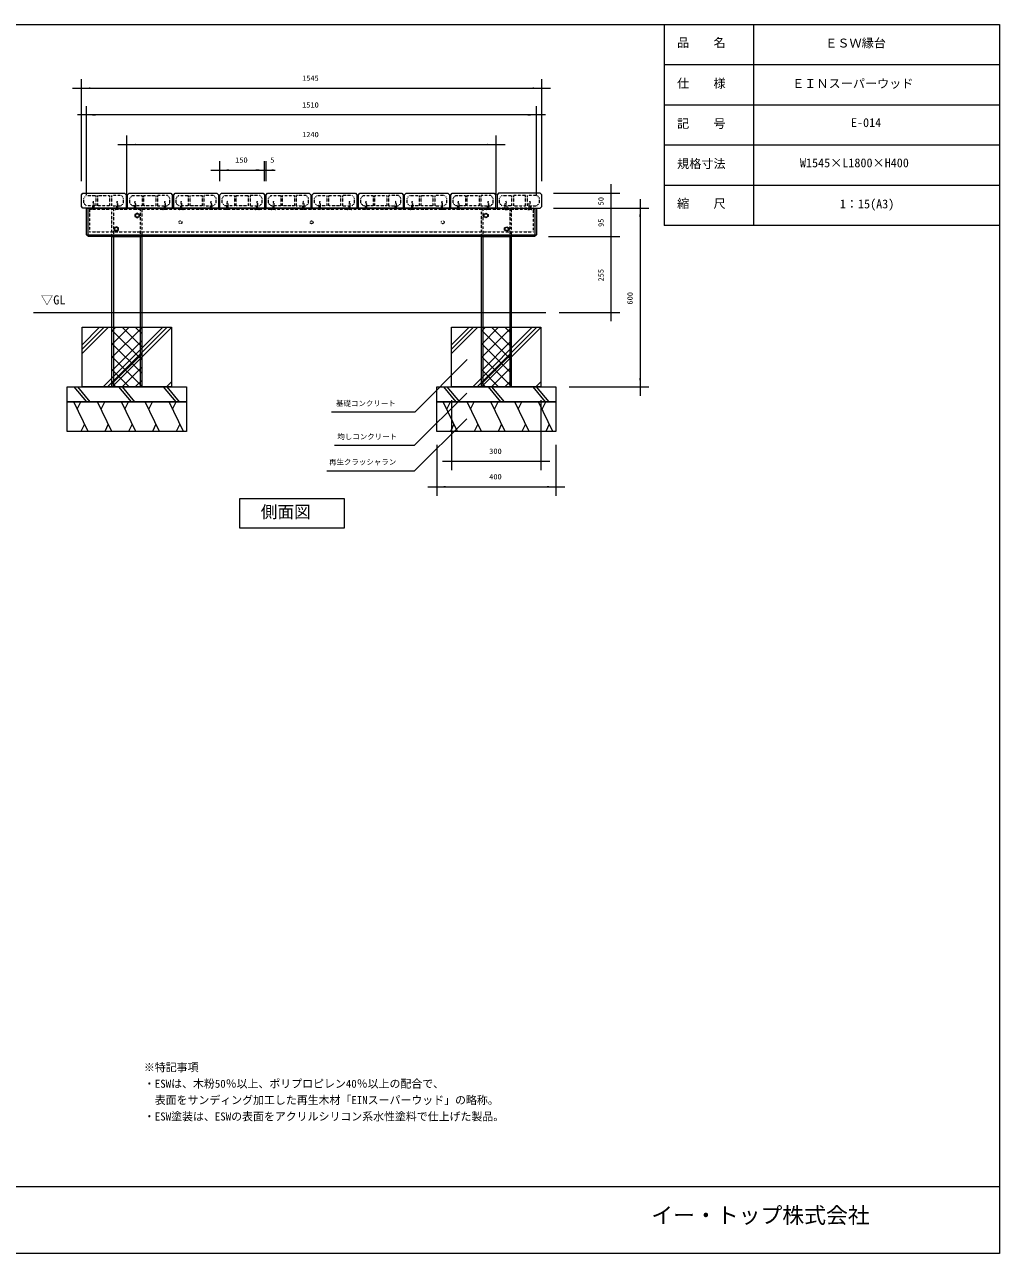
# Model space of a CAD drawing. Units: millimetres, scale not verified. Extents: x -2925 to 2925, y -2062 to 2062.
# Drawn here: x -346 to 2925, y -2062 to 2062 of the extents above; entities that cross this region are included whole.
import ezdxf
from ezdxf.enums import TextEntityAlignment as Align

# ---------------------------------------------------------------- set-up
doc = ezdxf.new("R2010")
doc.units = ezdxf.units.MM
doc.header["$LTSCALE"] = 10
doc.linetypes.add('USER5', pattern=[0.208282, 0.069427, -0.138855])
doc.layers.add('0-1_IMPORTED', color=30, linetype='USER5', lineweight=18)
doc.styles.add('ＭＳ ゴシック', font='')
doc.styles.get('ＭＳ ゴシック').set_extended_font_data('MS Gothic')

msp = doc.modelspace()

# ---------------------------------------------------------------- linework, layer by layer
at = {"layer": '0-1_IMPORTED', "linetype": 'Continuous'}
for p, q in [((1800, 2062.5), (1800, 1387.5)), ((2100, 2062.5), (2100, 1387.5)), ((2925, 1927.5), (1800, 1927.5)), ((2925, 1792.5), (1800, 1792.5)), ((2925, 1657.5), (1800, 1657.5)), ((2925, 1522.5), (1800, 1522.5)), ((-133.5, 1351.54), (-133.5, 1446.54)), ((1366.5, 1351.54), (1366.5, 1446.54)), ((2925, 1387.5), (1800, 1387.5)), ((-138.5, 1356.54), (1371.5, 1356.54)), ((-48.5, 1351.54), (-48.5, 846.54)), ((41.5, 1351.54), (41.5, 846.54)), ((1191.5, 1351.54), (1191.5, 846.54)), ((1281.5, 1351.54), (1281.5, 846.54)), ((-317, 1096.54), (1403, 1096.54)), ((-153.5, 958.14), (-65.1, 1046.54)), ((-153.5, 972.99), (-79.95, 1046.54)), ((-153.5, 987.84), (-94.8, 1046.54)), ((-82.67, 846.54), (117.33, 1046.54)), ((-67.82, 846.54), (132.18, 1046.54)), ((-53.5, 1033.19), (-40.15, 1046.54)), ((-53.5, 989), (4.04, 1046.54)), ((-53.5, 944.8), (46.5, 1044.8)), ((46.5, 936.69), (-53.5, 1036.69)), ((-52.97, 846.54), (146.5, 1046.01)), ((46.5, 980.88), (-19.16, 1046.54)), ((46.5, 1025.08), (25.03, 1046.54)), ((1086.5, 958.14), (1174.9, 1046.54)), ((1086.5, 972.99), (1160.05, 1046.54)), ((1086.5, 987.84), (1145.2, 1046.54)), ((1157.33, 846.54), (1357.33, 1046.54)), ((1172.18, 846.54), (1372.18, 1046.54)), ((1186.5, 1033.19), (1199.85, 1046.54)), ((1186.5, 989), (1244.04, 1046.54)), ((1186.5, 944.8), (1286.5, 1044.8)), ((1286.5, 936.69), (1186.5, 1036.69)), ((1187.03, 846.54), (1386.5, 1046.01)), ((1286.5, 980.88), (1220.84, 1046.54)), ((1286.5, 1025.08), (1265.03, 1046.54)), ((-53.5, 900.61), (46.5, 1000.61)), ((46.5, 892.49), (-53.5, 992.49)), ((1186.5, 900.61), (1286.5, 1000.61)), ((1286.5, 892.49), (1186.5, 992.49)), ((-53.5, 856.42), (46.5, 956.42)), ((1186.5, 856.42), (1286.5, 956.42)), ((46.5, 848.3), (-53.5, 948.3)), ((-19.18, 846.54), (46.5, 912.22)), ((1286.5, 848.3), (1186.5, 948.3)), ((1220.82, 846.54), (1286.5, 912.22)), ((4.06, 846.54), (-53.5, 904.11)), ((25.01, 846.54), (46.5, 868.03)), ((1244.06, 846.54), (1186.5, 904.11)), ((1265.01, 846.54), (1286.5, 868.03)), ((-181, 846.54), (-139.24, 796.54)), ((-169.19, 846.54), (-127.43, 796.54)), ((-40.13, 846.54), (-53.5, 859.91)), ((-31, 846.54), (10.76, 796.54)), ((-19.19, 846.54), (22.57, 796.54)), ((119, 846.54), (160.76, 796.54)), ((129.46, 846.54), (146.5, 863.58)), ((130.81, 846.54), (172.57, 796.54)), ((144.31, 846.54), (146.5, 848.73)), ((1059, 846.54), (1100.76, 796.54)), ((1070.81, 846.54), (1112.57, 796.54)), ((1199.87, 846.54), (1186.5, 859.91)), ((1209, 846.54), (1250.76, 796.54)), ((1220.81, 846.54), (1262.57, 796.54)), ((1359, 846.54), (1400.76, 796.54)), ((1369.46, 846.54), (1386.5, 863.58)), ((1370.81, 846.54), (1412.57, 796.54)), ((1384.31, 846.54), (1386.5, 848.73)), ((-133.5, 696.54), (-181.75, 796.54)), ((-169.68, 771.54), (-157.62, 796.54)), ((-53.5, 696.54), (-101.75, 796.54)), ((-89.68, 771.54), (-77.62, 796.54)), ((26.5, 696.54), (-21.75, 796.54)), ((-9.68, 771.54), (2.38, 796.54)), ((106.5, 696.54), (58.25, 796.54)), ((70.32, 771.54), (82.38, 796.54)), ((186.5, 696.54), (138.25, 796.54)), ((150.32, 771.54), (162.38, 796.54)), ((1106.5, 696.54), (1058.25, 796.54)), ((1070.32, 771.54), (1082.38, 796.54)), ((1186.5, 696.54), (1138.25, 796.54)), ((1150.32, 771.54), (1162.38, 796.54)), ((1266.5, 696.54), (1218.25, 796.54)), ((1230.32, 771.54), (1242.38, 796.54)), ((1346.5, 696.54), (1298.25, 796.54)), ((1310.32, 771.54), (1322.38, 796.54)), ((1426.5, 696.54), (1378.25, 796.54)), ((1390.32, 771.54), (1402.38, 796.54)), ((-145.56, 721.54), (-157.62, 696.54)), ((-65.56, 721.54), (-77.62, 696.54)), ((14.44, 721.54), (2.38, 696.54)), ((94.44, 721.54), (82.38, 696.54)), ((174.44, 721.54), (162.38, 696.54)), ((1094.44, 721.54), (1082.38, 696.54)), ((1174.44, 721.54), (1162.38, 696.54)), ((1254.44, 721.54), (1242.38, 696.54)), ((1334.44, 721.54), (1322.38, 696.54)), ((1414.44, 721.54), (1402.38, 696.54)), ((-2925, -1837.5), (2925, -1837.5))]:
    msp.add_line(p, q, dxfattribs=at)
at = {"layer": '0-1_IMPORTED', "color": 1, "linetype": 'Continuous'}
for p, q in [((-156, 1536.54), (-156, 1879)), ((1389, 1536.54), (1389, 1879)), ((-186, 1849), (-156, 1849)), ((-156, 1849), (1389, 1849)), ((1389, 1849), (1419, 1849)), ((-138.5, 1491.54), (-138.5, 1789)), ((1371.5, 1491.54), (1371.5, 1789)), ((-138.5, 1759), (-168.5, 1759)), ((1371.5, 1759), (-138.5, 1759)), ((1401.5, 1759), (1371.5, 1759)), ((-33.5, 1659.78), (-3.5, 1659.78)), ((-3.5, 1491.54), (-3.5, 1689.78)), ((-3.5, 1659.78), (1236.5, 1659.78)), ((1236.5, 1491.54), (1236.5, 1689.78)), ((1236.5, 1659.78), (1266.5, 1659.78)), ((279, 1574), (309, 1574)), ((309, 1536.54), (309, 1604)), ((309, 1574), (459, 1574)), ((429, 1574), (459, 1574)), ((459, 1536.54), (459, 1604)), ((459, 1536.54), (459, 1604)), ((459, 1574), (489, 1574)), ((459, 1574), (464, 1574)), ((464, 1536.54), (464, 1604)), ((464, 1574), (494, 1574)), ((464, 1574), (493.87, 1574)), ((1621.49, 1496.54), (1621.49, 1526.54)), ((1429, 1496.54), (1651.49, 1496.54)), ((1621.49, 1446.54), (1621.49, 1496.54)), ((1429, 1446.54), (1651.49, 1446.54)), ((1429, 1446.54), (1651.49, 1446.54)), ((1429, 1446.54), (1749, 1446.54)), ((1621.49, 1446.54), (1621.49, 1476.54)), ((1621.49, 1351.54), (1621.49, 1446.54)), ((1621.49, 1416.54), (1621.49, 1446.54)), ((1719, 1476.54), (1719, 1446.54)), ((1719, 1446.54), (1719, 846.54)), ((1621.49, 1351.54), (1621.49, 1381.54)), ((1411.5, 1351.54), (1651.49, 1351.54)), ((1411.5, 1351.54), (1651.49, 1351.54)), ((1621.49, 1096.54), (1621.49, 1351.54)), ((1621.49, 1321.54), (1621.49, 1351.54)), ((1448, 1096.54), (1651.49, 1096.54)), ((1621.49, 1066.54), (1621.49, 1096.54)), ((1481.5, 846.54), (1749, 846.54)), ((1719, 846.54), (1719, 816.54)), ((1086.5, 801.54), (1086.5, 566.54)), ((1386.5, 801.54), (1386.5, 566.54)), ((1036.5, 651.54), (1036.5, 481)), ((1436.5, 651.54), (1436.5, 481)), ((1056.5, 596.54), (1086.5, 596.54)), ((1086.5, 596.54), (1386.5, 596.54)), ((1386.5, 596.54), (1416.5, 596.54)), ((1006.5, 511), (1036.5, 511)), ((1036.5, 511), (1436.5, 511)), ((1436.5, 511), (1466.5, 511))]:
    msp.add_line(p, q, dxfattribs=at)
at = {"layer": '0-1_IMPORTED'}
for p, q in [((-48.5, 1442.54), (-48.5, 1351.54)), ((41.5, 1442.54), (41.5, 1351.54)), ((1191.5, 1442.54), (1191.5, 1351.54)), ((1281.5, 1442.54), (1281.5, 1351.54))]:
    msp.add_line(p, q, dxfattribs=at)
at = {"layer": '0-1_IMPORTED', "linetype": 'Continuous'}
for points in [[(-2925, 2062.5), (2925, 2062.5), (2925, -2062.5), (-2925, -2062.5)], [(-151, 1496.54), (-11, 1496.54), (-6, 1491.54), (-6, 1446.54), (-151, 1446.54), (-156, 1451.54), (-156, 1491.54)], [(4, 1496.54), (144, 1496.54), (149, 1491.54), (149, 1446.54), (-1, 1446.54), (-1, 1491.54)], [(159, 1496.54), (299, 1496.54), (304, 1491.54), (304, 1446.54), (154, 1446.54), (154, 1491.54)], [(314, 1496.54), (454, 1496.54), (459, 1491.54), (459, 1446.54), (309, 1446.54), (309, 1491.54)], [(469, 1496.54), (609, 1496.54), (614, 1491.54), (614, 1446.54), (464, 1446.54), (464, 1491.54)], [(624, 1496.54), (764, 1496.54), (769, 1491.54), (769, 1446.54), (619, 1446.54), (619, 1491.54)], [(779, 1496.54), (919, 1496.54), (924, 1491.54), (924, 1446.54), (774, 1446.54), (774, 1491.54)], [(934, 1496.54), (1074, 1496.54), (1079, 1491.54), (1079, 1446.54), (929, 1446.54), (929, 1491.54)], [(1089, 1496.54), (1229, 1496.54), (1234, 1491.54), (1234, 1446.54), (1084, 1446.54), (1084, 1491.54)], [(1384, 1496.54), (1244, 1496.54), (1239, 1491.54), (1239, 1446.54), (1384, 1446.54), (1389, 1451.54), (1389, 1491.54)], [(-138.5, 1446.54), (1371.5, 1446.54), (1371.5, 1356.54), (1365.21, 1351.54), (-132.21, 1351.54), (-138.5, 1356.54)], [(31.5, 1429.04), (24, 1425.29), (24, 1417.79), (31.5, 1414.04), (39, 1417.79), (39, 1425.29)], [(1201.5, 1429.04), (1209, 1425.29), (1209, 1417.79), (1201.5, 1414.04), (1194, 1417.79), (1194, 1425.29)], [(-38.5, 1384.04), (-46, 1380.29), (-46, 1372.79), (-38.5, 1369.04), (-31, 1372.79), (-31, 1380.29)], [(1271.5, 1384.04), (1279, 1380.29), (1279, 1372.79), (1271.5, 1369.04), (1264, 1372.79), (1264, 1380.29)], [(-53.5, 1351.54), (46.5, 1351.54), (46.5, 846.54), (-53.5, 846.54)], [(1186.5, 1351.54), (1286.5, 1351.54), (1286.5, 846.54), (1186.5, 846.54)], [(-153.5, 1046.54), (146.5, 1046.54), (146.5, 846.54), (-153.5, 846.54)], [(1086.5, 1046.54), (1386.5, 1046.54), (1386.5, 846.54), (1086.5, 846.54)], [(-203.5, 846.54), (196.5, 846.54), (196.5, 796.54), (-203.5, 796.54)], [(1036.5, 846.54), (1436.5, 846.54), (1436.5, 796.54), (1036.5, 796.54)], [(-203.5, 796.54), (196.5, 796.54), (196.5, 696.54), (-203.5, 696.54)], [(1036.5, 796.54), (1436.5, 796.54), (1436.5, 696.54), (1036.5, 696.54)], [(376.3, 472), (726.3, 472), (726.3, 372), (376.3, 372)]]:
    msp.add_lwpolyline(points, close=True, dxfattribs=at)
at = {"layer": '0-1_IMPORTED'}
for points in [[(-140, 1488.54), (-107, 1488.54), (-107, 1454.54), (-140, 1454.54), (-148, 1462.54), (-148, 1480.54)], [(-101, 1488.54), (-61, 1488.54), (-61, 1454.54), (-101, 1454.54)], [(-22, 1488.54), (-55, 1488.54), (-55, 1454.54), (-22, 1454.54), (-14, 1462.54), (-14, 1480.54)], [(15, 1488.54), (48, 1488.54), (48, 1454.54), (15, 1454.54), (7, 1462.54), (7, 1480.54)], [(54, 1488.54), (94, 1488.54), (94, 1454.54), (54, 1454.54)], [(133, 1488.54), (100, 1488.54), (100, 1454.54), (133, 1454.54), (141, 1462.54), (141, 1480.54)], [(170, 1488.54), (203, 1488.54), (203, 1454.54), (170, 1454.54), (162, 1462.54), (162, 1480.54)], [(209, 1488.54), (249, 1488.54), (249, 1454.54), (209, 1454.54)], [(288, 1488.54), (255, 1488.54), (255, 1454.54), (288, 1454.54), (296, 1462.54), (296, 1480.54)], [(325, 1488.54), (358, 1488.54), (358, 1454.54), (325, 1454.54), (317, 1462.54), (317, 1480.54)], [(364, 1488.54), (404, 1488.54), (404, 1454.54), (364, 1454.54)], [(443, 1488.54), (410, 1488.54), (410, 1454.54), (443, 1454.54), (451, 1462.54), (451, 1480.54)], [(480, 1488.54), (513, 1488.54), (513, 1454.54), (480, 1454.54), (472, 1462.54), (472, 1480.54)], [(519, 1488.54), (559, 1488.54), (559, 1454.54), (519, 1454.54)], [(598, 1488.54), (565, 1488.54), (565, 1454.54), (598, 1454.54), (606, 1462.54), (606, 1480.54)], [(635, 1488.54), (668, 1488.54), (668, 1454.54), (635, 1454.54), (627, 1462.54), (627, 1480.54)], [(674, 1488.54), (714, 1488.54), (714, 1454.54), (674, 1454.54)], [(753, 1488.54), (720, 1488.54), (720, 1454.54), (753, 1454.54), (761, 1462.54), (761, 1480.54)], [(790, 1488.54), (823, 1488.54), (823, 1454.54), (790, 1454.54), (782, 1462.54), (782, 1480.54)], [(829, 1488.54), (869, 1488.54), (869, 1454.54), (829, 1454.54)], [(908, 1488.54), (875, 1488.54), (875, 1454.54), (908, 1454.54), (916, 1462.54), (916, 1480.54)], [(945, 1488.54), (978, 1488.54), (978, 1454.54), (945, 1454.54), (937, 1462.54), (937, 1480.54)], [(984, 1488.54), (1024, 1488.54), (1024, 1454.54), (984, 1454.54)], [(1063, 1488.54), (1030, 1488.54), (1030, 1454.54), (1063, 1454.54), (1071, 1462.54), (1071, 1480.54)], [(1100, 1488.54), (1133, 1488.54), (1133, 1454.54), (1100, 1454.54), (1092, 1462.54), (1092, 1480.54)], [(1139, 1488.54), (1179, 1488.54), (1179, 1454.54), (1139, 1454.54)], [(1218, 1488.54), (1185, 1488.54), (1185, 1454.54), (1218, 1454.54), (1226, 1462.54), (1226, 1480.54)], [(1255, 1488.54), (1288, 1488.54), (1288, 1454.54), (1255, 1454.54), (1247, 1462.54), (1247, 1480.54)], [(1334, 1488.54), (1294, 1488.54), (1294, 1454.54), (1334, 1454.54)], [(1373, 1488.54), (1340, 1488.54), (1340, 1454.54), (1373, 1454.54), (1381, 1462.54), (1381, 1480.54)], [(-128.5, 1446.54), (1361.5, 1446.54), (1361.5, 1441.54), (-128.5, 1441.54)], [(1361.5, 1446.54), (-128.5, 1446.54), (-128.5, 1366.54), (1361.5, 1366.54)], [(-113, 1444.84), (-109.7, 1441.54), (-122.3, 1441.54), (-119, 1444.84)], [(-118.57, 1444.84), (-113.43, 1444.84), (-113.43, 1459.84), (-116, 1469.29), (-118.57, 1459.84)], [(-53.5, 1446.54), (46.5, 1446.54), (46.5, 1351.54), (-53.5, 1351.54)], [(-33, 1444.84), (-29.7, 1441.54), (-42.3, 1441.54), (-39, 1444.84)], [(-38.57, 1444.84), (-33.43, 1444.84), (-33.43, 1459.84), (-36, 1469.29), (-38.57, 1459.84)], [(27, 1444.84), (30.3, 1441.54), (17.7, 1441.54), (21, 1444.84)], [(21.43, 1444.84), (26.57, 1444.84), (26.57, 1459.84), (24, 1469.29), (21.43, 1459.84)], [(127, 1444.84), (130.3, 1441.54), (117.7, 1441.54), (121, 1444.84)], [(121.43, 1444.84), (126.57, 1444.84), (126.57, 1459.84), (124, 1469.29), (121.43, 1459.84)], [(182, 1444.84), (185.3, 1441.54), (172.7, 1441.54), (176, 1444.84)], [(176.43, 1444.84), (181.57, 1444.84), (181.57, 1459.84), (179, 1469.29), (176.43, 1459.84)], [(282, 1444.84), (285.3, 1441.54), (272.7, 1441.54), (276, 1444.84)], [(276.43, 1444.84), (281.57, 1444.84), (281.57, 1459.84), (279, 1469.29), (276.43, 1459.84)], [(337, 1444.84), (340.3, 1441.54), (327.7, 1441.54), (331, 1444.84)], [(331.43, 1444.84), (336.57, 1444.84), (336.57, 1459.84), (334, 1469.29), (331.43, 1459.84)], [(437, 1444.84), (440.3, 1441.54), (427.7, 1441.54), (431, 1444.84)], [(431.43, 1444.84), (436.57, 1444.84), (436.57, 1459.84), (434, 1469.29), (431.43, 1459.84)], [(492, 1444.84), (495.3, 1441.54), (482.7, 1441.54), (486, 1444.84)], [(486.43, 1444.84), (491.57, 1444.84), (491.57, 1459.84), (489, 1469.29), (486.43, 1459.84)], [(592, 1444.84), (595.3, 1441.54), (582.7, 1441.54), (586, 1444.84)], [(586.43, 1444.84), (591.57, 1444.84), (591.57, 1459.84), (589, 1469.29), (586.43, 1459.84)], [(647, 1444.84), (650.3, 1441.54), (637.7, 1441.54), (641, 1444.84)], [(641.43, 1444.84), (646.57, 1444.84), (646.57, 1459.84), (644, 1469.29), (641.43, 1459.84)], [(747, 1444.84), (750.3, 1441.54), (737.7, 1441.54), (741, 1444.84)], [(741.43, 1444.84), (746.57, 1444.84), (746.57, 1459.84), (744, 1469.29), (741.43, 1459.84)], [(802, 1444.84), (805.3, 1441.54), (792.7, 1441.54), (796, 1444.84)], [(796.43, 1444.84), (801.57, 1444.84), (801.57, 1459.84), (799, 1469.29), (796.43, 1459.84)], [(902, 1444.84), (905.3, 1441.54), (892.7, 1441.54), (896, 1444.84)], [(896.43, 1444.84), (901.57, 1444.84), (901.57, 1459.84), (899, 1469.29), (896.43, 1459.84)], [(957, 1444.84), (960.3, 1441.54), (947.7, 1441.54), (951, 1444.84)], [(951.43, 1444.84), (956.57, 1444.84), (956.57, 1459.84), (954, 1469.29), (951.43, 1459.84)], [(1057, 1444.84), (1060.3, 1441.54), (1047.7, 1441.54), (1051, 1444.84)], [(1051.43, 1444.84), (1056.57, 1444.84), (1056.57, 1459.84), (1054, 1469.29), (1051.43, 1459.84)], [(1112, 1444.84), (1115.3, 1441.54), (1102.7, 1441.54), (1106, 1444.84)], [(1106.43, 1444.84), (1111.57, 1444.84), (1111.57, 1459.84), (1109, 1469.29), (1106.43, 1459.84)], [(1186.5, 1446.54), (1286.5, 1446.54), (1286.5, 1351.54), (1186.5, 1351.54)], [(1212, 1444.84), (1215.3, 1441.54), (1202.7, 1441.54), (1206, 1444.84)], [(1206.43, 1444.84), (1211.57, 1444.84), (1211.57, 1459.84), (1209, 1469.29), (1206.43, 1459.84)], [(1266, 1444.84), (1262.7, 1441.54), (1275.3, 1441.54), (1272, 1444.84)], [(1271.57, 1444.84), (1266.43, 1444.84), (1266.43, 1459.84), (1269, 1469.29), (1271.57, 1459.84)], [(1346, 1444.84), (1342.7, 1441.54), (1355.3, 1441.54), (1352, 1444.84)], [(1351.57, 1444.84), (1346.43, 1444.84), (1346.43, 1459.84), (1349, 1469.29), (1351.57, 1459.84)]]:
    msp.add_lwpolyline(points, close=True, dxfattribs=at)
at = {"layer": '0-1_IMPORTED', "color": 1, "linetype": 'Continuous'}
for points in [[(684, 763.02), (963.88, 763.02), (1138.88, 938.02)], [(694, 650.33), (962.4, 650.33), (1137.4, 825.33)], [(668, 564.19), (962.4, 564.19), (1137.4, 739.19)]]:
    msp.add_lwpolyline(points, dxfattribs=at)
at = {"layer": '0-1_IMPORTED', "linetype": 'Continuous'}
for centre in [(31.5, 1421.54), (1201.5, 1421.54), (-38.5, 1376.54), (1271.5, 1376.54)]:
    msp.add_circle(centre, 5.75, dxfattribs=at)
at = {"layer": '0-1_IMPORTED'}
for centre in [(176.5, 1399.04), (616.5, 1399.04), (1056.5, 1399.04)]:
    msp.add_circle(centre, 5.05, dxfattribs=at)
at = {"layer": '0-1_IMPORTED', "color": 1}
for points in [[(-156, 1849), (-126, 1851.62), (-126, 1846.38)], [(1389, 1849), (1359, 1846.38), (1359, 1851.62)], [(-138.5, 1759), (-108.5, 1761.62), (-108.5, 1756.38)], [(1371.5, 1759), (1341.5, 1756.38), (1341.5, 1761.62)], [(-3.5, 1659.78), (26.5, 1662.41), (26.5, 1657.16)], [(1236.5, 1659.78), (1206.5, 1657.16), (1206.5, 1662.41)], [(309, 1574), (339, 1576.62), (339, 1571.38)], [(459, 1574), (429, 1571.38), (429, 1576.62)], [(464, 1574), (434, 1571.38), (434, 1576.62)], [(459, 1574), (489, 1576.62), (489, 1571.38)], [(1621.49, 1496.54), (1624.11, 1466.54), (1618.87, 1466.54)], [(1621.49, 1446.54), (1618.87, 1476.54), (1624.11, 1476.54)], [(1621.49, 1446.54), (1624.11, 1416.54), (1618.87, 1416.54)], [(1719, 1446.54), (1721.62, 1416.54), (1716.38, 1416.54)], [(1621.49, 1351.54), (1618.87, 1381.54), (1624.11, 1381.54)], [(1621.49, 1351.54), (1624.11, 1321.54), (1618.87, 1321.54)], [(1621.49, 1096.54), (1618.87, 1126.54), (1624.11, 1126.54)], [(1719, 846.54), (1716.38, 876.54), (1721.62, 876.54)], [(1086.5, 596.54), (1116.5, 599.17), (1116.5, 593.92)], [(1386.5, 596.54), (1356.5, 593.92), (1356.5, 599.17)], [(1036.5, 511), (1066.5, 513.62), (1066.5, 508.38)], [(1436.5, 511), (1406.5, 508.38), (1406.5, 513.62)]]:
    msp.add_solid(points, dxfattribs=at)

# ---------------------------------------------------------------- texts
at = {"layer": '0-1_IMPORTED', "color": 7, "style": 'ＭＳ ゴシック'}
for s, height, p in [('品\u3000\u3000名', 29.85, (1843.28, 1978.07)), ('ＥＳＷ縁台', 29.85, (2340.43, 1976.57)), ('1545', 17.91, (584.75, 1868.45)), ('仕\u3000\u3000様', 29.85, (1843.28, 1841.57)), ('ＥＩＮスーパーウッド', 29.85, (2229.48, 1840.89)), ('1510', 17.91, (584.75, 1778.45)), ('記\u3000\u3000号', 29.85, (1843.28, 1706.57)), ('E-014', 29.85, (2426.78, 1709.49)), ('1240', 17.91, (584.75, 1679.23)), ('150', 17.91, (360.19, 1593.45)), ('5', 17.91, (478, 1593.45)), ('規格寸法', 29.85, (1843.28, 1571.57)), ('W1545×L1800×H400', 29.85, (2255.6, 1574.49)), ('縮\u3000\u3000尺', 29.85, (1843.28, 1438.07)), ('1：15(A3)', 29.85, (2389.35, 1436.58)), ('▽GL', 30.52, (-292, 1113.83)), ('基礎コンクリート', 17.91, (698.53, 776.42)), ('均しコンクリート', 17.91, (703.05, 664.82)), ('300', 17.91, (1212.69, 615.99)), ('再生クラッシャラン', 17.91, (675.05, 579.78)), ('400', 17.91, (1212.69, 530.45)), ('側面図', 41, (446.14, 394.08)), ('※特記事項', 26.87, (53.85, -1459.45)), ('・ESWは、木粉50％以上、ポリプロピレン40％以上の配合で、', 26.87, (53.85, -1514.42)), ('  表面をサンディング加工した再生木材「EINスーパーウッド」の略称。', 26.87, (53.85, -1569.39)), ('・ESW塗装は、ESWの表面をアクリルシリコン系水性塗料で仕上げた製品。', 26.87, (53.85, -1624.37)), ('イー・トップ株式会社', 53.75, (1756.53, -1977.33))]:
    msp.add_text(s, height=height, dxfattribs=at).set_placement(p, align=Align.BOTTOM_LEFT)
for s, p in [('50', (1602.04, 1455.67)), ('95', (1602.04, 1383.17)), ('255', (1602.04, 1200.23)), ('600', (1699.55, 1122.73))]:
    msp.add_text(s, height=17.91, rotation=90, dxfattribs=at).set_placement(p, align=Align.BOTTOM_LEFT)

doc.saveas('drawing.dxf')
